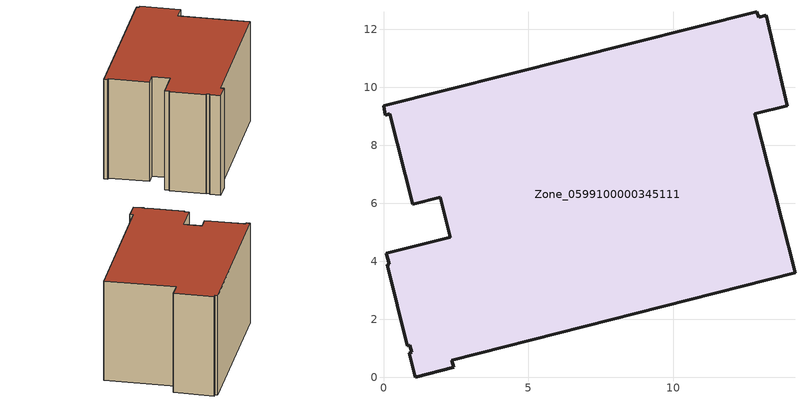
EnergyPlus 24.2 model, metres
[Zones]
Zone_0599100000345111
 floor ground (C_G): 0.9,1.11 0.82,1.09 0.12,3.89 0.19,3.9 0.1,4.28 2.31,4.83 1.96,6.21 1.01,5.97 0.22,9.09 0.06,9.04 0,9.37 12.88,12.61 12.94,12.42 13.2,12.48 13.92,9.37 12.8,9.09 14.19,3.61 2.36,0.59 2.42,0.34 1.09,0 0.88,0.83 0.97,0.86 z0
 wall outside (C_F): 1.96,6.21 2.31,4.83 0.1,4.28 0.19,3.9 0.12,3.89 0.82,1.09 0.9,1.11 0.97,0.86 0.88,0.83 1.09,0 2.42,0.34 2.36,0.59 14.19,3.61 12.8,9.09 13.92,9.37 13.2,12.48 12.94,12.42 12.88,12.61 0,9.37 0.06,9.04 0.22,9.09 1.01,5.97 1.96,6.21 z0:8.38
 roof outside (C_R): 0.82,1.09 0.9,1.11 0.97,0.86 0.88,0.83 1.09,0 2.42,0.34 2.36,0.59 14.19,3.61 12.8,9.09 13.92,9.37 13.2,12.48 12.94,12.42 12.88,12.61 0,9.37 0.06,9.04 0.22,9.09 1.01,5.97 1.96,6.21 2.31,4.83 0.1,4.28 0.19,3.9 0.12,3.89 z8.38
[BUILDING]
Pand.0599100000345111: North Axis=0; Terrain=City; Loads Convergence Tolerance Value=0.04; Temperature Convergence Tolerance Value=0.4; Solar Distribution=FullExterior; Maximum Number of Warmup Days=25; Minimum Number of Warmup Days=1
[Site:Location]
Rotterdam.The.Hague.AP_ZH_NLD Design_Conditions: Latitude=51.96; Longitude=4.45; Time Zone=1; Elevation=-4.5
[SITE:GROUNDTEMPERATURE:BUILDINGSURFACE]
18, 18, 18, 18, 18, 18, 18, 18, 18, 18, 18, 18
[MATERIAL] Thermal Absorptance=0.9; Solar Absorptance=0.7; Visible Absorptance=0.7
Name | Roughness | Thickness | Conductivity | Density | Specific Heat
G.TC.1992-2005 | MediumSmooth | 0.15 | 0.06 | 540 | 1210
F.TC.1992-2005 | Rough | 0.3 | 0.12 | 1920 | 840
R.TC.1992-2005 | MediumRough | 0.2 | 0.08 | 1500 | 1000
[CONSTRUCTION]
C_G: G.TC.1992-2005
C_F: F.TC.1992-2005
C_R: R.TC.1992-2005
[ZONE]
Zone_0599100000345111: Type=1; Multiplier=1; Ceiling Height=Autocalculate; Volume=Autocalculate; Floor Area=autocalculate; Part of Total Floor Area=Yes
[ZONEINFILTRATION:DESIGNFLOWRATE]
Infil_Zone_0599100000345111: Zone or ZoneList or Space or SpaceList=Zone_0599100000345111; Schedule=AlwaysOn; Design Flow Rate Calculation Method=Flow/Area; Flow Rate per Floor Area=0.0015; Constant Term Coefficient=1; Temperature Term Coefficient=0; Velocity Term Coefficient=0; Velocity Squared Term Coefficient=0
[HVACTEMPLATE:ZONE:IDEALLOADSAIRSYSTEM]
Zone_0599100000345111: Maximum Heating Supply Air Temperature=50; Minimum Cooling Supply Air Temperature=13; Maximum Heating Supply Air Humidity Ratio=0.0156; Minimum Cooling Supply Air Humidity Ratio=0.0077; Heating Limit=NoLimit; Cooling Limit=NoLimit; Dehumidification Control Type=ConstantSensibleHeatRatio; Cooling Sensible Heat Ratio=0.7; Dehumidification Setpoint=60; Humidification Control Type=None; Humidification Setpoint=30; Outdoor Air Method=None; Outdoor Air Flow Rate per Person=0.00944; Outdoor Air Flow Rate per Zone Floor Area=0; Outdoor Air Flow Rate per Zone=0; Demand Controlled Ventilation Type=None; Outdoor Air Economizer Type=NoEconomizer; Heat Recovery Type=None; Sensible Heat Recovery Effectiveness=0.7; Latent Heat Recovery Effectiveness=0.65
[ZONECONTROL:THERMOSTAT]
ThermostatControl_Zone_0599100000345111: Zone or ZoneList=Zone_0599100000345111; Control Type Schedule=DualSetpointControlType; Control 1=Thermostat_Zone_0599100000345111; Temperature Difference Between Cutout And Setpoint=0
[THERMOSTATSETPOINT:DUALSETPOINT]
Thermostat_Zone_0599100000345111: Heating Setpoint Temperature Schedule=HeatingSetpoint_Zone_0599100000345111; Cooling Setpoint Temperature Schedule=CoolingSetpoint_Zone_0599100000345111
[SCHEDULE:COMPACT]
HeatingSetpoint_Zone_0599100000345111: Through: 12/31, For: AllDays, Until: 24:00, 21
CoolingSetpoint_Zone_0599100000345111: Through: 12/31, For: AllDays, Until: 24:00, 24
DualSetpointControlType: Through: 12/31, For: AllDays, Until: 24:00, 4
AlwaysOn: Through: 12/31, For: AllDays, Until: 24:00, 1
